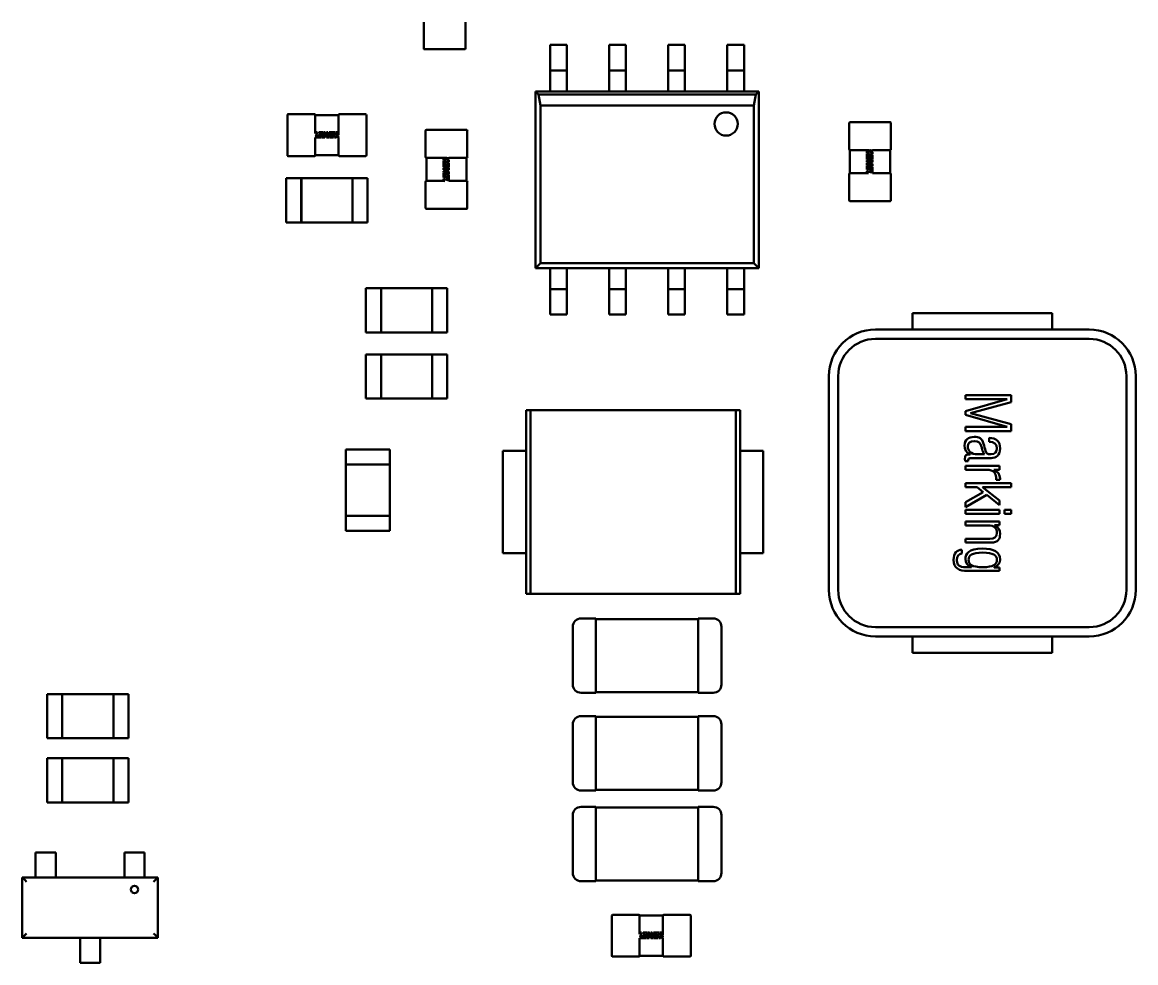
# Model space of a CAD drawing. Header units: millimetres. Extents: x -86 to 841, y -58 to 594.
# Drawn here: x 413.82 to 437.78, y 240 to 260.22 of the extents above; entities that cross this region are included whole.
import ezdxf

# ---------------------------------------------------------------- set-up
doc = ezdxf.new("R2010")
doc.units = ezdxf.units.MM
doc.layers.add('Visible (ISO)', color=7, linetype='Continuous', lineweight=50)

msp = doc.modelspace()

# ---------------------------------------------------------------- linework, layer by layer
at = {"layer": 'Visible (ISO)'}
for p, q in [((422.459, 259.661), (422.459, 260.223)), ((423.359, 260.223), (423.359, 259.661)), ((425.18, 259.736), (425.18, 259.286)), ((425.18, 259.736), (425.54, 259.736)), ((425.54, 259.736), (425.54, 259.286)), ((426.45, 259.736), (426.45, 259.286)), ((426.45, 259.736), (426.81, 259.736)), ((426.81, 259.736), (426.81, 259.286)), ((427.72, 259.736), (427.72, 259.286)), ((427.72, 259.736), (428.08, 259.736)), ((428.08, 259.736), (428.08, 259.286)), ((428.99, 259.736), (428.99, 259.286)), ((428.99, 259.736), (429.35, 259.736)), ((429.35, 259.736), (429.35, 259.286)), ((423.34, 259.642), (422.477, 259.642)), ((425.18, 259.186), (425.18, 259.286)), ((425.18, 259.186), (425.18, 258.886)), ((425.18, 259.186), (425.54, 259.186)), ((425.54, 259.286), (425.54, 259.186)), ((425.54, 258.886), (425.54, 259.186)), ((426.45, 259.186), (426.45, 259.286)), ((426.45, 259.186), (426.45, 258.886)), ((426.45, 259.186), (426.81, 259.186)), ((426.81, 259.286), (426.81, 259.186)), ((426.81, 258.886), (426.81, 259.186)), ((427.72, 259.186), (427.72, 259.286)), ((427.72, 259.186), (427.72, 258.886)), ((427.72, 259.186), (428.08, 259.186)), ((428.08, 259.286), (428.08, 259.186)), ((428.08, 258.886), (428.08, 259.186)), ((428.99, 259.186), (428.99, 259.286)), ((428.99, 259.186), (428.99, 258.886)), ((428.99, 259.186), (429.35, 259.186)), ((429.35, 259.286), (429.35, 259.186)), ((429.35, 258.886), (429.35, 259.186)), ((424.865, 258.736), (425.18, 258.736)), ((424.865, 254.936), (424.865, 258.736)), ((424.865, 258.736), (424.928, 258.673)), ((425.18, 258.886), (425.18, 258.736)), ((425.18, 258.736), (425.54, 258.736)), ((425.54, 258.886), (425.54, 258.736)), ((425.54, 258.736), (426.45, 258.736)), ((426.45, 258.886), (426.45, 258.736)), ((426.45, 258.736), (426.81, 258.736)), ((426.81, 258.886), (426.81, 258.736)), ((426.81, 258.736), (427.72, 258.736)), ((427.72, 258.886), (427.72, 258.736)), ((427.72, 258.736), (428.08, 258.736)), ((428.08, 258.886), (428.08, 258.736)), ((428.08, 258.736), (428.99, 258.736)), ((428.99, 258.886), (428.99, 258.736)), ((428.99, 258.736), (429.35, 258.736)), ((429.35, 258.886), (429.35, 258.736)), ((429.35, 258.736), (429.665, 258.736)), ((429.602, 258.673), (429.665, 258.736)), ((429.665, 258.736), (429.665, 254.936)), ((424.928, 258.673), (429.602, 258.673)), ((424.928, 258.673), (424.97, 258.431)), ((429.559, 258.431), (429.602, 258.673)), ((419.527, 257.365), (419.527, 258.228)), ((419.545, 258.247), (420.108, 258.247)), ((420.127, 258.228), (420.627, 258.228)), ((420.127, 258.209), (420.127, 258.228)), ((420.627, 258.209), (420.627, 258.228)), ((420.645, 258.247), (421.208, 258.247)), ((421.227, 258.228), (421.227, 257.365)), ((429.559, 258.431), (424.97, 258.431)), ((424.97, 258.431), (424.97, 255.042)), ((429.559, 255.042), (429.559, 258.431)), ((420.127, 257.83), (420.127, 258.209)), ((420.627, 257.804), (420.627, 258.209)), ((431.61, 257.494), (431.61, 258.057)), ((431.629, 258.076), (432.492, 258.076)), ((432.51, 258.057), (432.51, 257.494)), ((420.136, 257.862), (420.126, 257.828)), ((420.126, 257.742), (420.261, 257.742)), ((420.127, 257.384), (420.127, 257.742)), ((420.17, 257.862), (420.136, 257.862)), ((420.142, 257.765), (420.17, 257.862)), ((420.179, 257.765), (420.142, 257.765)), ((420.234, 257.765), (420.179, 257.765)), ((420.195, 257.809), (420.189, 257.787)), ((420.189, 257.787), (420.24, 257.787)), ((420.247, 257.809), (420.195, 257.809)), ((420.205, 257.862), (420.199, 257.839)), ((420.199, 257.839), (420.255, 257.839)), ((420.296, 257.862), (420.205, 257.862)), ((420.24, 257.787), (420.234, 257.765)), ((420.255, 257.839), (420.247, 257.809)), ((420.261, 257.742), (420.296, 257.862)), ((420.31, 257.862), (420.276, 257.742)), ((420.276, 257.742), (420.329, 257.742)), ((420.367, 257.862), (420.31, 257.755)), ((420.31, 257.755), (420.341, 257.862)), ((420.341, 257.862), (420.31, 257.862)), ((420.329, 257.742), (420.371, 257.828)), ((420.399, 257.862), (420.367, 257.862)), ((420.371, 257.828), (420.367, 257.742)), ((420.367, 257.742), (420.418, 257.742)), ((420.424, 257.862), (420.393, 257.755)), ((420.393, 257.755), (420.399, 257.862)), ((420.418, 257.742), (420.446, 257.839)), ((420.553, 257.862), (420.424, 257.862)), ((420.436, 257.765), (420.43, 257.742)), ((420.43, 257.742), (420.519, 257.742)), ((420.491, 257.765), (420.436, 257.765)), ((420.446, 257.839), (420.513, 257.839)), ((420.452, 257.809), (420.446, 257.787)), ((420.446, 257.787), (420.498, 257.787)), ((420.504, 257.809), (420.452, 257.809)), ((420.498, 257.787), (420.491, 257.765)), ((420.513, 257.839), (420.504, 257.809)), ((420.519, 257.742), (420.553, 257.862)), ((420.594, 257.797), (420.538, 257.742)), ((420.538, 257.742), (420.577, 257.742)), ((420.603, 257.862), (420.567, 257.862)), ((420.567, 257.862), (420.594, 257.797)), ((420.577, 257.742), (420.627, 257.792)), ((420.627, 257.803), (420.603, 257.862)), ((420.627, 257.789), (420.614, 257.742)), ((420.614, 257.742), (420.627, 257.742)), ((420.627, 257.787), (420.627, 257.791)), ((420.627, 257.384), (420.627, 257.742)), ((422.497, 257.328), (422.497, 257.891)), ((422.516, 257.91), (423.379, 257.91)), ((423.397, 257.891), (423.397, 257.328)), ((420.108, 257.347), (419.545, 257.347)), ((420.127, 257.365), (420.127, 257.384)), ((420.627, 257.365), (420.127, 257.365)), ((420.627, 257.365), (420.627, 257.384)), ((421.208, 257.347), (420.645, 257.347)), ((422.516, 256.81), (422.516, 257.31)), ((422.535, 257.31), (422.516, 257.31)), ((422.939, 257.31), (422.535, 257.31)), ((422.941, 257.31), (422.882, 257.287)), ((422.882, 257.287), (422.882, 257.25)), ((422.882, 257.25), (422.947, 257.277)), ((422.947, 257.277), (423.002, 257.221)), ((423.002, 257.26), (422.952, 257.31)), ((422.957, 257.31), (422.953, 257.31)), ((422.955, 257.31), (423.002, 257.297)), ((423.36, 257.31), (423.002, 257.31)), ((423.002, 257.297), (423.002, 257.31)), ((423.002, 257.221), (423.002, 257.26)), ((423.379, 257.31), (423.36, 257.31)), ((423.379, 257.31), (423.379, 256.81)), ((431.629, 256.976), (431.629, 257.476)), ((431.648, 257.476), (431.629, 257.476)), ((432.052, 257.476), (431.648, 257.476)), ((432.054, 257.476), (431.995, 257.452)), ((431.995, 257.452), (431.995, 257.416)), ((431.995, 257.416), (432.06, 257.443)), ((432.115, 257.368), (431.995, 257.402)), ((431.995, 257.402), (431.995, 257.273)), ((431.995, 257.273), (432.102, 257.242)), ((432.018, 257.295), (432.018, 257.362)), ((432.018, 257.362), (432.047, 257.353)), ((432.115, 257.267), (432.018, 257.295)), ((432.047, 257.353), (432.047, 257.301)), ((432.047, 257.301), (432.07, 257.295)), ((432.06, 257.443), (432.115, 257.387)), ((432.115, 257.426), (432.065, 257.476)), ((432.07, 257.476), (432.066, 257.476)), ((432.068, 257.476), (432.115, 257.463)), ((432.07, 257.295), (432.07, 257.347)), ((432.07, 257.347), (432.092, 257.34)), ((432.092, 257.34), (432.092, 257.285)), ((432.092, 257.285), (432.115, 257.279)), ((432.473, 257.476), (432.115, 257.476)), ((432.115, 257.463), (432.115, 257.476)), ((432.115, 257.387), (432.115, 257.426)), ((432.115, 257.279), (432.115, 257.368)), ((432.115, 257.216), (432.115, 257.267)), ((432.492, 257.476), (432.473, 257.476)), ((432.492, 257.476), (432.492, 256.976)), ((423.002, 257.202), (422.882, 257.237)), ((422.882, 257.237), (422.882, 257.107)), ((422.882, 257.107), (422.989, 257.076)), ((422.989, 257.076), (422.882, 257.082)), ((422.882, 257.082), (422.882, 257.05)), ((422.882, 257.05), (422.989, 256.993)), ((422.989, 256.993), (422.882, 257.024)), ((422.882, 257.024), (422.882, 256.994)), ((422.905, 257.129), (422.905, 257.196)), ((422.905, 257.196), (422.935, 257.187)), ((423.002, 257.101), (422.905, 257.129)), ((423.002, 257.012), (422.916, 257.054)), ((422.916, 257.054), (423.002, 257.05)), ((422.935, 257.187), (422.935, 257.136)), ((422.935, 257.136), (422.957, 257.129)), ((422.957, 257.129), (422.957, 257.181)), ((422.957, 257.181), (422.979, 257.174)), ((422.979, 257.174), (422.979, 257.12)), ((422.979, 257.12), (423.002, 257.113)), ((423.002, 257.113), (423.002, 257.202)), ((423.002, 257.05), (423.002, 257.101)), ((432.102, 257.242), (431.995, 257.248)), ((431.995, 257.248), (431.995, 257.216)), ((431.995, 257.216), (432.102, 257.159)), ((432.102, 257.159), (431.995, 257.19)), ((431.995, 257.19), (431.995, 257.16)), ((431.995, 257.16), (432.115, 257.125)), ((432.115, 257.11), (431.995, 257.145)), ((431.995, 257.145), (431.995, 257.054)), ((431.995, 257.054), (432.018, 257.048)), ((432.092, 256.991), (431.995, 257.019)), ((431.995, 257.019), (431.995, 256.985)), ((432.018, 257.048), (432.018, 257.104)), ((432.018, 257.104), (432.047, 257.096)), ((432.115, 257.178), (432.029, 257.22)), ((432.029, 257.22), (432.115, 257.216)), ((432.047, 257.096), (432.047, 257.044)), ((432.047, 257.044), (432.07, 257.038)), ((432.07, 257.038), (432.07, 257.089)), ((432.07, 257.089), (432.092, 257.083)), ((432.092, 257.083), (432.092, 257.028)), ((432.092, 257.028), (432.092, 256.991)), ((432.115, 257.125), (432.115, 257.178)), ((432.115, 256.975), (432.115, 257.11)), ((419.502, 255.92), (419.502, 256.869)), ((419.502, 256.869), (419.826, 256.869)), ((419.826, 256.869), (419.826, 255.92)), ((419.827, 255.92), (419.827, 256.869)), ((419.827, 256.869), (420.926, 256.869)), ((420.926, 256.869), (420.926, 255.92)), ((420.927, 255.92), (420.927, 256.869)), ((420.927, 256.869), (421.251, 256.869)), ((421.251, 256.869), (421.251, 255.92)), ((422.497, 256.228), (422.497, 256.791)), ((422.535, 256.81), (422.516, 256.81)), ((422.914, 256.81), (422.535, 256.81)), ((422.882, 256.994), (423.002, 256.959)), ((423.002, 256.945), (422.882, 256.979)), ((422.882, 256.979), (422.882, 256.888)), ((422.882, 256.888), (422.905, 256.882)), ((422.979, 256.825), (422.882, 256.853)), ((422.882, 256.853), (422.882, 256.819)), ((422.882, 256.819), (422.916, 256.809)), ((422.905, 256.882), (422.905, 256.938)), ((422.905, 256.938), (422.935, 256.93)), ((422.935, 256.93), (422.935, 256.878)), ((422.935, 256.878), (422.957, 256.872)), ((422.957, 256.872), (422.957, 256.923)), ((422.957, 256.923), (422.979, 256.917)), ((422.979, 256.917), (422.979, 256.862)), ((422.979, 256.862), (422.979, 256.825)), ((423.002, 256.959), (423.002, 257.012)), ((423.002, 256.809), (423.002, 256.945)), ((423.36, 256.81), (423.002, 256.81)), ((423.379, 256.81), (423.36, 256.81)), ((423.397, 256.791), (423.397, 256.228)), ((431.61, 256.394), (431.61, 256.957)), ((431.648, 256.976), (431.629, 256.976)), ((432.027, 256.976), (431.648, 256.976)), ((431.995, 256.985), (432.029, 256.975)), ((432.473, 256.976), (432.115, 256.976)), ((432.492, 256.976), (432.473, 256.976)), ((432.51, 256.957), (432.51, 256.394)), ((432.492, 256.376), (431.629, 256.376)), ((423.379, 256.21), (422.516, 256.21)), ((419.826, 255.92), (419.502, 255.92)), ((420.926, 255.92), (419.827, 255.92)), ((421.251, 255.92), (420.927, 255.92)), ((424.97, 255.042), (424.865, 254.936)), ((425.18, 254.936), (424.865, 254.936)), ((424.97, 255.042), (429.559, 255.042)), ((425.54, 254.936), (425.18, 254.936)), ((425.18, 254.786), (425.18, 254.936)), ((426.45, 254.936), (425.54, 254.936)), ((425.54, 254.786), (425.54, 254.936)), ((426.81, 254.936), (426.45, 254.936)), ((426.45, 254.786), (426.45, 254.936)), ((427.72, 254.936), (426.81, 254.936)), ((426.81, 254.786), (426.81, 254.936)), ((428.08, 254.936), (427.72, 254.936)), ((427.72, 254.786), (427.72, 254.936)), ((428.99, 254.936), (428.08, 254.936)), ((428.08, 254.786), (428.08, 254.936)), ((429.35, 254.936), (428.99, 254.936)), ((428.99, 254.786), (428.99, 254.936)), ((429.665, 254.936), (429.35, 254.936)), ((429.35, 254.786), (429.35, 254.936)), ((429.665, 254.936), (429.559, 255.042)), ((425.18, 254.786), (425.18, 254.486)), ((425.54, 254.486), (425.54, 254.786)), ((426.45, 254.786), (426.45, 254.486)), ((426.81, 254.486), (426.81, 254.786)), ((427.72, 254.786), (427.72, 254.486)), ((428.08, 254.486), (428.08, 254.786)), ((428.99, 254.786), (428.99, 254.486)), ((429.35, 254.486), (429.35, 254.786)), ((421.217, 253.553), (421.217, 254.502)), ((421.217, 254.502), (421.541, 254.502)), ((421.541, 254.502), (421.541, 253.553)), ((422.641, 254.502), (421.542, 254.502)), ((421.542, 254.502), (421.542, 253.553)), ((422.641, 253.553), (422.641, 254.502)), ((422.642, 253.553), (422.642, 254.502)), ((422.642, 254.502), (422.966, 254.502)), ((422.966, 254.502), (422.966, 253.553)), ((425.54, 254.486), (425.18, 254.486)), ((425.18, 254.386), (425.18, 254.486)), ((425.18, 253.936), (425.18, 254.386)), ((425.54, 254.486), (425.54, 254.386)), ((425.54, 253.936), (425.54, 254.386)), ((426.81, 254.486), (426.45, 254.486)), ((426.45, 254.386), (426.45, 254.486)), ((426.45, 253.936), (426.45, 254.386)), ((426.81, 254.486), (426.81, 254.386)), ((426.81, 253.936), (426.81, 254.386)), ((428.08, 254.486), (427.72, 254.486)), ((427.72, 254.386), (427.72, 254.486)), ((427.72, 253.936), (427.72, 254.386)), ((428.08, 254.486), (428.08, 254.386)), ((428.08, 253.936), (428.08, 254.386)), ((429.35, 254.486), (428.99, 254.486)), ((428.99, 254.386), (428.99, 254.486)), ((428.99, 253.936), (428.99, 254.386)), ((429.35, 254.486), (429.35, 254.386)), ((429.35, 253.936), (429.35, 254.386)), ((425.54, 253.936), (425.18, 253.936)), ((426.81, 253.936), (426.45, 253.936)), ((428.08, 253.936), (427.72, 253.936)), ((429.35, 253.936), (428.99, 253.936)), ((432.976, 253.964), (432.976, 253.614)), ((435.976, 253.964), (432.976, 253.964)), ((435.976, 253.614), (435.976, 253.964)), ((421.541, 253.553), (421.217, 253.553)), ((421.542, 253.553), (422.641, 253.553)), ((422.966, 253.553), (422.642, 253.553)), ((432.176, 253.614), (436.776, 253.614)), ((436.776, 253.414), (432.176, 253.414)), ((421.217, 252.128), (421.217, 253.077)), ((421.217, 253.077), (421.541, 253.077)), ((421.541, 253.077), (421.541, 252.128)), ((421.542, 252.128), (421.542, 253.077)), ((421.542, 253.077), (422.641, 253.077)), ((422.641, 253.077), (422.641, 252.128)), ((422.642, 252.128), (422.642, 253.077)), ((422.642, 253.077), (422.966, 253.077)), ((422.966, 253.077), (422.966, 252.128)), ((431.176, 248.014), (431.176, 252.614)), ((431.376, 252.614), (431.376, 248.014)), ((437.576, 248.014), (437.576, 252.614)), ((437.776, 252.614), (437.776, 248.014)), ((421.541, 252.128), (421.217, 252.128)), ((422.641, 252.128), (421.542, 252.128)), ((422.966, 252.128), (422.642, 252.128)), ((435.094, 252.206), (434.111, 252.206)), ((434.111, 252.206), (434.111, 252.117)), ((434.111, 252.117), (435.012, 252.117)), ((435.012, 252.115), (434.111, 251.86)), ((434.221, 251.816), (435.094, 252.052)), ((435.012, 252.117), (435.012, 252.115)), ((435.094, 252.052), (435.094, 252.206)), ((424.664, 251.005), (424.664, 251.88)), ((424.664, 251.88), (424.753, 251.88)), ((424.753, 251.88), (429.175, 251.88)), ((424.753, 247.93), (424.753, 251.88)), ((429.175, 251.88), (429.264, 251.88)), ((429.175, 247.93), (429.175, 251.88)), ((429.264, 251.005), (429.264, 251.88)), ((434.111, 251.86), (434.111, 251.778)), ((434.111, 251.778), (435.012, 251.522)), ((434.221, 251.813), (434.221, 251.816)), ((435.094, 251.576), (434.221, 251.813)), ((434.111, 251.52), (434.111, 251.432)), ((435.012, 251.52), (434.111, 251.52)), ((435.012, 251.522), (435.012, 251.52)), ((435.094, 251.432), (435.094, 251.576)), ((434.111, 251.432), (435.094, 251.432)), ((434.624, 251.282), (434.624, 251.199)), ((420.784, 250.711), (420.784, 251.035)), ((420.784, 251.035), (421.733, 251.035)), ((421.733, 251.035), (421.733, 250.711)), ((424.164, 248.805), (424.164, 251.005)), ((424.416, 251.005), (424.164, 251.005)), ((424.414, 251.005), (424.664, 251.005)), ((424.664, 251.005), (424.664, 248.805)), ((429.264, 251.005), (429.514, 251.005)), ((429.264, 251.005), (429.264, 248.805)), ((429.514, 251.005), (429.764, 251.005)), ((429.764, 251.005), (429.764, 248.805)), ((434.217, 250.931), (434.217, 250.928)), ((434.524, 250.932), (434.369, 250.932)), ((434.524, 250.935), (434.524, 250.932)), ((421.733, 250.711), (420.784, 250.711)), ((420.784, 249.611), (420.784, 250.71)), ((420.784, 250.71), (421.733, 250.71)), ((421.733, 250.71), (421.733, 249.611)), ((434.11, 250.783), (434.171, 250.783)), ((434.843, 250.68), (434.111, 250.68)), ((434.111, 250.68), (434.111, 250.597)), ((434.727, 250.597), (434.843, 250.597)), ((434.727, 250.595), (434.727, 250.597)), ((434.843, 250.597), (434.843, 250.68)), ((434.771, 250.381), (434.854, 250.381)), ((435.094, 250.307), (434.111, 250.307)), ((434.111, 250.307), (434.111, 250.224)), ((434.111, 250.224), (434.366, 250.224)), ((434.496, 250.115), (434.111, 249.898)), ((434.366, 250.224), (434.496, 250.115)), ((434.478, 250.224), (435.094, 250.224)), ((434.478, 250.221), (434.478, 250.224)), ((434.843, 249.938), (434.478, 250.221)), ((435.094, 250.224), (435.094, 250.307)), ((434.111, 249.796), (434.57, 250.056)), ((434.111, 249.898), (434.111, 249.796)), ((434.57, 250.056), (434.843, 249.836)), ((434.843, 249.836), (434.843, 249.938)), ((421.733, 249.611), (420.784, 249.611)), ((420.784, 249.286), (420.784, 249.61)), ((420.784, 249.61), (421.733, 249.61)), ((421.733, 249.61), (421.733, 249.286)), ((434.843, 249.734), (434.111, 249.734)), ((434.111, 249.734), (434.111, 249.65)), ((434.111, 249.65), (434.843, 249.65)), ((434.843, 249.65), (434.843, 249.734)), ((435.094, 249.734), (434.954, 249.734)), ((434.954, 249.734), (434.954, 249.65)), ((434.954, 249.65), (435.094, 249.65)), ((435.094, 249.65), (435.094, 249.734)), ((434.843, 249.484), (434.111, 249.484)), ((434.111, 249.484), (434.111, 249.402)), ((434.74, 249.41), (434.843, 249.41)), ((434.74, 249.408), (434.74, 249.41)), ((434.843, 249.41), (434.843, 249.484)), ((421.733, 249.286), (420.784, 249.286)), ((434.111, 249.115), (434.111, 249.033)), ((434.037, 248.797), (434.037, 248.879)), ((424.414, 248.805), (424.164, 248.805)), ((424.414, 248.805), (424.664, 248.805)), ((424.664, 247.93), (424.664, 248.805)), ((429.264, 247.93), (429.264, 248.805)), ((429.264, 248.805), (429.514, 248.805)), ((429.512, 248.805), (429.764, 248.805)), ((434.242, 248.509), (434.242, 248.504)), ((434.728, 248.498), (434.728, 248.5)), ((434.843, 248.498), (434.728, 248.498)), ((434.843, 248.421), (434.843, 248.498)), ((424.753, 247.93), (424.664, 247.93)), ((429.175, 247.93), (424.753, 247.93)), ((429.264, 247.93), (429.175, 247.93)), ((425.665, 245.981), (425.665, 247.221)), ((425.845, 247.401), (426.165, 247.401)), ((426.165, 247.221), (426.165, 247.401)), ((426.165, 247.385), (428.365, 247.385)), ((426.165, 245.981), (426.165, 247.221)), ((428.365, 247.221), (428.365, 247.401)), ((428.365, 247.401), (428.685, 247.401)), ((428.365, 245.981), (428.365, 247.221)), ((428.865, 245.981), (428.865, 247.221)), ((432.176, 247.214), (436.776, 247.214)), ((436.776, 247.014), (432.176, 247.014)), ((432.976, 247.014), (432.976, 246.664)), ((435.976, 246.664), (435.976, 247.014)), ((435.976, 246.664), (432.976, 246.664)), ((414.36, 244.825), (414.36, 245.774)), ((414.36, 245.774), (414.684, 245.774)), ((414.684, 245.774), (414.684, 244.825)), ((414.685, 244.825), (414.685, 245.774)), ((414.685, 245.774), (415.784, 245.774)), ((415.784, 245.774), (415.784, 244.825)), ((415.785, 244.825), (415.785, 245.774)), ((415.785, 245.774), (416.109, 245.774)), ((416.109, 245.774), (416.109, 244.825)), ((425.845, 245.801), (426.165, 245.801)), ((426.165, 245.981), (426.165, 245.801)), ((426.165, 245.817), (428.365, 245.817)), ((428.365, 245.981), (428.365, 245.801)), ((428.365, 245.801), (428.685, 245.801)), ((425.845, 245.299), (426.165, 245.299)), ((426.165, 245.119), (426.165, 245.299)), ((426.165, 245.283), (428.365, 245.283)), ((428.365, 245.119), (428.365, 245.299)), ((428.365, 245.299), (428.685, 245.299)), ((425.665, 243.879), (425.665, 245.119)), ((426.165, 243.879), (426.165, 245.119)), ((428.365, 243.879), (428.365, 245.119)), ((428.865, 243.879), (428.865, 245.119)), ((414.684, 244.825), (414.36, 244.825)), ((415.784, 244.825), (414.685, 244.825)), ((416.109, 244.825), (415.785, 244.825)), ((414.36, 243.445), (414.36, 244.394)), ((414.36, 244.394), (414.684, 244.394)), ((414.684, 244.394), (414.684, 243.445)), ((414.685, 243.445), (414.685, 244.394)), ((414.685, 244.394), (415.784, 244.394)), ((415.784, 244.394), (415.784, 243.445)), ((415.785, 243.445), (415.785, 244.394)), ((415.785, 244.394), (416.109, 244.394)), ((416.109, 244.394), (416.109, 243.445)), ((426.165, 243.879), (426.165, 243.699)), ((428.365, 243.879), (428.365, 243.699)), ((425.845, 243.699), (426.165, 243.699)), ((426.165, 243.715), (428.365, 243.715)), ((428.365, 243.699), (428.685, 243.699)), ((414.684, 243.445), (414.36, 243.445)), ((415.784, 243.445), (414.685, 243.445)), ((416.109, 243.445), (415.785, 243.445)), ((425.665, 241.928), (425.665, 243.168)), ((425.845, 243.348), (426.165, 243.348)), ((426.165, 243.168), (426.165, 243.348)), ((426.165, 243.332), (428.365, 243.332)), ((426.165, 241.928), (426.165, 243.168)), ((428.365, 243.168), (428.365, 243.348)), ((428.365, 243.348), (428.685, 243.348)), ((428.365, 241.928), (428.365, 243.168)), ((428.865, 241.928), (428.865, 243.168)), ((414.111, 242.365), (414.546, 242.365)), ((414.111, 242.365), (414.111, 242.208)), ((414.111, 242.208), (414.111, 242.102)), ((414.546, 242.365), (414.546, 242.208)), ((414.546, 242.208), (414.546, 242.102)), ((416.021, 242.365), (416.456, 242.365)), ((416.021, 242.365), (416.021, 242.208)), ((416.021, 242.208), (416.021, 242.102)), ((416.456, 242.365), (416.456, 242.208)), ((416.456, 242.208), (416.456, 242.102)), ((414.111, 242.102), (414.111, 242.061)), ((414.111, 241.954), (414.111, 242.061)), ((414.111, 241.954), (414.111, 241.83)), ((414.546, 242.102), (414.546, 242.061)), ((414.546, 241.954), (414.546, 242.061)), ((414.546, 241.954), (414.546, 241.83)), ((416.021, 242.102), (416.021, 242.061)), ((416.021, 241.954), (416.021, 242.061)), ((416.021, 241.954), (416.021, 241.83)), ((416.456, 242.102), (416.456, 242.061)), ((416.456, 241.954), (416.456, 242.061)), ((416.456, 241.954), (416.456, 241.83)), ((426.165, 241.928), (426.165, 241.748)), ((428.365, 241.928), (428.365, 241.748)), ((413.823, 241.83), (416.743, 241.83)), ((413.823, 241.83), (413.823, 240.53)), ((413.823, 241.83), (413.885, 241.769)), ((413.917, 241.737), (413.885, 241.769)), ((414.111, 241.83), (414.546, 241.83)), ((416.021, 241.83), (416.456, 241.83)), ((416.65, 241.737), (416.682, 241.769)), ((416.743, 241.83), (416.682, 241.769)), ((416.743, 241.83), (416.743, 240.53)), ((425.845, 241.748), (426.165, 241.748)), ((426.165, 241.764), (428.365, 241.764)), ((428.365, 241.748), (428.685, 241.748)), ((426.504, 240.146), (426.504, 241.008)), ((426.523, 241.027), (427.085, 241.027)), ((427.104, 241.008), (427.604, 241.008)), ((427.104, 240.99), (427.104, 241.008)), ((427.104, 240.611), (427.104, 240.99)), ((427.604, 240.99), (427.604, 241.008)), ((427.604, 240.585), (427.604, 240.99)), ((427.623, 241.027), (428.185, 241.027)), ((428.204, 241.008), (428.204, 240.146)), ((413.823, 240.53), (413.885, 240.592)), ((413.823, 240.53), (416.743, 240.53)), ((413.917, 240.624), (413.885, 240.592)), ((415.066, 240.53), (415.066, 240.406)), ((415.066, 240.53), (415.501, 240.53)), ((415.501, 240.53), (415.501, 240.406)), ((416.682, 240.592), (416.65, 240.624)), ((416.743, 240.53), (416.682, 240.592)), ((427.113, 240.643), (427.103, 240.608)), ((427.103, 240.522), (427.239, 240.522)), ((427.104, 240.165), (427.104, 240.522)), ((427.147, 240.643), (427.113, 240.643)), ((427.119, 240.546), (427.147, 240.643)), ((427.156, 240.546), (427.119, 240.546)), ((427.211, 240.545), (427.156, 240.546)), ((427.172, 240.59), (427.166, 240.568)), ((427.166, 240.568), (427.218, 240.568)), ((427.224, 240.59), (427.172, 240.59)), ((427.182, 240.643), (427.176, 240.62)), ((427.176, 240.62), (427.232, 240.62)), ((427.273, 240.643), (427.182, 240.643)), ((427.218, 240.568), (427.211, 240.545)), ((427.232, 240.62), (427.224, 240.59)), ((427.239, 240.522), (427.273, 240.643)), ((427.288, 240.643), (427.253, 240.522)), ((427.253, 240.522), (427.306, 240.522)), ((427.344, 240.643), (427.287, 240.535)), ((427.287, 240.535), (427.318, 240.643)), ((427.318, 240.643), (427.288, 240.643)), ((427.306, 240.522), (427.349, 240.608)), ((427.376, 240.643), (427.344, 240.643)), ((427.349, 240.608), (427.344, 240.522)), ((427.344, 240.522), (427.395, 240.522)), ((427.401, 240.643), (427.37, 240.536)), ((427.37, 240.536), (427.376, 240.643)), ((427.395, 240.522), (427.423, 240.62)), ((427.531, 240.643), (427.401, 240.643)), ((427.414, 240.545), (427.407, 240.522)), ((427.407, 240.522), (427.496, 240.522)), ((427.468, 240.545), (427.414, 240.545)), ((427.423, 240.62), (427.49, 240.62)), ((427.43, 240.59), (427.423, 240.568)), ((427.423, 240.568), (427.475, 240.568)), ((427.481, 240.59), (427.43, 240.59)), ((427.475, 240.568), (427.468, 240.545)), ((427.49, 240.62), (427.481, 240.59)), ((427.496, 240.522), (427.531, 240.643)), ((427.571, 240.577), (427.515, 240.522)), ((427.515, 240.522), (427.555, 240.522)), ((427.581, 240.643), (427.544, 240.643)), ((427.544, 240.643), (427.571, 240.577)), ((427.555, 240.522), (427.604, 240.573)), ((427.604, 240.583), (427.581, 240.643)), ((427.604, 240.57), (427.591, 240.522)), ((427.591, 240.522), (427.604, 240.522)), ((427.604, 240.567), (427.604, 240.572)), ((427.604, 240.165), (427.604, 240.522)), ((415.066, 240.406), (415.066, 240.3)), ((415.066, 240.259), (415.066, 240.3)), ((415.066, 240.152), (415.066, 240.259)), ((415.501, 240.406), (415.501, 240.3)), ((415.501, 240.259), (415.501, 240.3)), ((415.501, 240.152), (415.501, 240.259)), ((415.066, 240.152), (415.066, 239.995)), ((415.501, 240.152), (415.501, 239.995)), ((427.085, 240.127), (426.523, 240.127)), ((427.104, 240.146), (427.104, 240.165)), ((427.604, 240.146), (427.104, 240.146)), ((427.604, 240.146), (427.604, 240.165)), ((428.185, 240.127), (427.623, 240.127)), ((415.066, 239.995), (415.501, 239.995))]:
    msp.add_line(p, q, dxfattribs=at)
for centre, radius in [((428.965, 258.036), 0.25), ((416.238, 241.57), 0.0812)]:
    msp.add_circle(centre, radius, dxfattribs=at)
for centre, radius, start, end in [((422.477, 259.661), 0.0187, 180, 270), ((423.34, 259.661), 0.0187, 270, 0), ((419.545, 258.228), 0.0187, 90, 180), ((420.108, 258.228), 0.0187, 0, 90), ((420.645, 258.228), 0.0187, 90, 180), ((421.208, 258.228), 0.0187, 0, 90), ((431.629, 258.057), 0.0187, 90, 180), ((432.492, 258.057), 0.0187, 0, 90), ((422.516, 257.891), 0.0187, 90, 180), ((423.379, 257.891), 0.0187, 0, 90), ((431.629, 257.494), 0.0187, 180, 270), ((432.492, 257.494), 0.0187, 270, 0), ((419.545, 257.365), 0.0187, 180, 270), ((420.108, 257.365), 0.0187, 270, 0), ((420.645, 257.365), 0.0187, 180, 270), ((421.208, 257.365), 0.0187, 270, 0), ((422.516, 257.328), 0.0187, 180, 270), ((423.379, 257.328), 0.0187, 270, 0), ((422.516, 256.791), 0.0187, 90, 180), ((423.379, 256.791), 0.0187, 0, 90), ((431.629, 256.957), 0.0187, 90, 180), ((432.492, 256.957), 0.0187, 0, 90), ((431.629, 256.394), 0.0187, 180, 270), ((432.492, 256.394), 0.0187, 270, 0), ((422.516, 256.228), 0.0187, 180, 270), ((423.379, 256.228), 0.0187, 270, 0), ((432.176, 252.614), 1, 90, 180), ((436.776, 252.614), 1, 0, 90), ((432.176, 252.614), 0.8, 90, 180), ((436.776, 252.614), 0.8, 0, 90), ((432.176, 248.014), 1, 180, 270), ((432.176, 248.014), 0.8, 180, 270), ((436.776, 248.014), 0.8, 270, 0), ((436.776, 248.014), 1, 270, 0), ((425.845, 247.221), 0.18, 90, 180), ((428.685, 247.221), 0.18, 0, 90), ((425.845, 245.981), 0.18, 180, 270), ((428.685, 245.981), 0.18, 270, 0), ((425.845, 245.119), 0.18, 90, 180), ((428.685, 245.119), 0.18, 0, 90), ((425.845, 243.879), 0.18, 180, 270), ((428.685, 243.879), 0.18, 270, 0), ((425.845, 243.168), 0.18, 90, 180), ((428.685, 243.168), 0.18, 0, 90), ((425.845, 241.928), 0.18, 180, 270), ((428.685, 241.928), 0.18, 270, 0), ((426.523, 241.008), 0.0187, 90, 180), ((427.085, 241.008), 0.0187, 0, 90), ((427.623, 241.008), 0.0187, 90, 180), ((428.185, 241.008), 0.0187, 0, 90), ((426.523, 240.146), 0.0187, 180, 270), ((427.085, 240.146), 0.0187, 270, 0), ((427.623, 240.146), 0.0187, 180, 270), ((428.185, 240.146), 0.0187, 270, 0)]:
    msp.add_arc(centre, radius, start, end, dxfattribs=at)
for points, knots in [([(434.624, 251.199), (434.73, 251.199), (434.789, 251.158), (434.789, 251.059), (434.789, 250.983), (434.757, 250.932), (434.663, 250.932), (434.578, 250.932), (434.562, 250.945), (434.547, 251.002), (434.535, 251.05), (434.519, 251.102), (434.503, 251.158), (434.47, 251.278), (434.401, 251.305), (434.3, 251.305), (434.174, 251.305), (434.095, 251.247), (434.095, 251.119), (434.095, 251.037), (434.123, 250.964), (434.217, 250.931)], [0, 0, 0, 0, 0.0769803, 0.0769803, 0.0769803, 0.1361174, 0.1361174, 0.1361174, 0.1896701, 0.1896701, 0.1896701, 0.2373514, 0.2373514, 0.2373514, 0.3226072, 0.3226072, 0.3226072, 0.4292161, 0.4292161, 0.4292161, 0.4981019, 0.4981019, 0.4981019, 0.4981019]), ([(434.171, 250.783), (434.171, 250.791), (434.171, 250.798), (434.171, 250.806), (434.171, 250.839), (434.197, 250.849), (434.231, 250.849), (434.34, 250.849), (434.522, 250.849), (434.664, 250.849), (434.78, 250.849), (434.858, 250.906), (434.858, 251.056), (434.858, 251.212), (434.774, 251.282), (434.624, 251.282)], [0.5887266, 0.5887266, 0.5887266, 0.5887266, 0.5960062, 0.5960062, 0.5960062, 0.6248411, 0.6248411, 0.6248411, 0.7567915, 0.7567915, 0.7567915, 0.8637624, 0.8637624, 0.8637624, 0.9742845, 0.9742845, 0.9742845, 0.9742845]), ([(434.369, 250.932), (434.237, 250.932), (434.164, 251.001), (434.164, 251.101), (434.164, 251.173), (434.218, 251.217), (434.305, 251.217), (434.395, 251.217), (434.436, 251.173), (434.458, 251.092), (434.463, 251.07), (434.47, 251.045), (434.476, 251.023), (434.485, 250.99), (434.498, 250.945), (434.524, 250.935)], [0, 0, 0, 0, 0.2811585, 0.2811585, 0.2811585, 0.4814609, 0.4814609, 0.4814609, 0.6876055, 0.6876055, 0.6876055, 0.7523797, 0.7523797, 0.7523797, 0.850332, 0.850332, 0.850332, 0.850332]), ([(434.217, 250.928), (434.209, 250.928), (434.202, 250.928), (434.193, 250.928), (434.108, 250.928), (434.104, 250.891), (434.102, 250.836), (434.102, 250.831), (434.102, 250.826), (434.102, 250.821), (434.102, 250.812), (434.105, 250.799), (434.11, 250.783)], [0.49891826, 0.49891826, 0.49891826, 0.49891826, 0.5059802, 0.5059802, 0.5059802, 0.55770001, 0.55770001, 0.55770001, 0.56190653, 0.56190653, 0.56190653, 0.56974609, 0.56974609, 0.56974609, 0.56974609]), ([(434.111, 250.597), (434.256, 250.597), (434.401, 250.597), (434.567, 250.597), (434.731, 250.597), (434.767, 250.524), (434.774, 250.436), (434.775, 250.431), (434.775, 250.426), (434.775, 250.421), (434.775, 250.408), (434.774, 250.395), (434.771, 250.381)], [0.0380283, 0.0380283, 0.0380283, 0.0380283, 0.238569, 0.238569, 0.238569, 0.3810777, 0.3810777, 0.3810777, 0.3888432, 0.3888432, 0.3888432, 0.40781, 0.40781, 0.40781, 0.40781]), ([(434.854, 250.381), (434.857, 250.391), (434.858, 250.4), (434.858, 250.496), (434.81, 250.562), (434.727, 250.595)], [0.4458383, 0.4458383, 0.4458383, 0.4458383, 0.4585919, 0.4585919, 0.5708234, 0.5708234, 0.5708234, 0.5708234]), ([(434.111, 249.033), (434.289, 249.033), (434.467, 249.033), (434.663, 249.033), (434.822, 249.033), (434.858, 249.103), (434.858, 249.22), (434.858, 249.296), (434.822, 249.364), (434.74, 249.408)], [0.4568111, 0.4568111, 0.4568111, 0.4568111, 0.6016691, 0.6016691, 0.6016691, 0.6940483, 0.6940483, 0.6940483, 0.7534303, 0.7534303, 0.7534303, 0.7534303]), ([(434.111, 249.402), (434.27, 249.402), (434.429, 249.402), (434.602, 249.402), (434.733, 249.402), (434.789, 249.343), (434.789, 249.241), (434.789, 249.151), (434.731, 249.115), (434.639, 249.115), (434.491, 249.115), (434.282, 249.115), (434.111, 249.115)], [0.022365, 0.022365, 0.022365, 0.022365, 0.1514801, 0.1514801, 0.1514801, 0.2285046, 0.2285046, 0.2285046, 0.2952822, 0.2952822, 0.2952822, 0.4344461, 0.4344461, 0.4344461, 0.4344461]), ([(434.037, 248.879), (433.933, 248.878), (433.858, 248.805), (433.858, 248.661), (433.858, 248.481), (433.977, 248.421), (434.163, 248.421), (434.345, 248.421), (434.627, 248.421), (434.843, 248.421)], [0.5675204, 0.5675204, 0.5675204, 0.5675204, 0.6610789, 0.6610789, 0.6610789, 0.7785487, 0.7785487, 0.7785487, 0.9496086, 0.9496086, 0.9496086, 0.9496086]), ([(434.728, 248.5), (434.811, 248.526), (434.858, 248.589), (434.858, 248.831), (434.73, 248.904), (434.183, 248.904), (434.111, 248.793), (434.111, 248.602), (434.152, 248.534), (434.242, 248.509)], [0.0006951, 0.0006951, 0.0006951, 0.0006951, 0.0574448, 0.0574448, 0.1691136, 0.1691136, 0.2987188, 0.2987188, 0.3858672, 0.3858672, 0.3858672, 0.3858672]), ([(434.242, 248.504), (434.206, 248.504), (434.17, 248.504), (434.126, 248.504), (433.969, 248.504), (433.935, 248.553), (433.928, 248.643), (433.928, 248.648), (433.928, 248.653), (433.928, 248.659), (433.928, 248.732), (433.967, 248.797), (434.037, 248.797)], [0.3870835, 0.3870835, 0.3870835, 0.3870835, 0.4155892, 0.4155892, 0.4155892, 0.4879925, 0.4879925, 0.4879925, 0.4921005, 0.4921005, 0.4921005, 0.5456262, 0.5456262, 0.5456262, 0.5456262]), ([(434.485, 248.816), (434.717, 248.816), (434.789, 248.759), (434.789, 248.561), (434.717, 248.504), (434.252, 248.504), (434.18, 248.561), (434.18, 248.759), (434.252, 248.816), (434.485, 248.816)], [0, 0, 0, 0, 0.248942, 0.248942, 0.497884, 0.497884, 0.748942, 0.748942, 1, 1, 1, 1])]:
    msp.add_open_spline(points, degree=3, knots=knots, dxfattribs=at)

doc.saveas('drawing.dxf')
